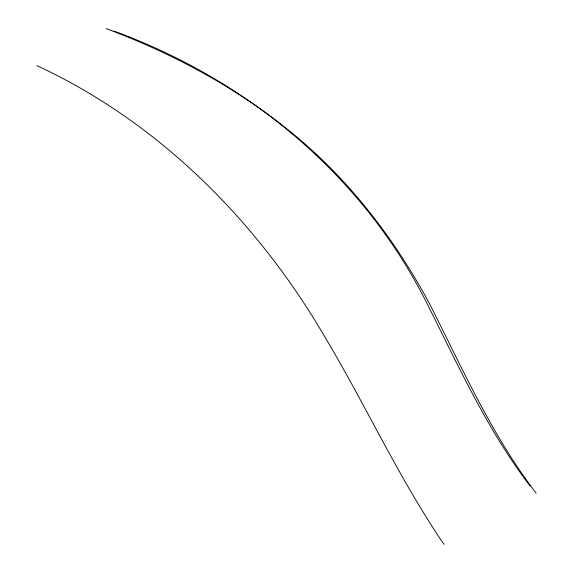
<?xml version="1.0" encoding="UTF-8"?>
<svg xmlns="http://www.w3.org/2000/svg" width="573" height="573" viewBox="0 0 573 573"><rect width="100%" height="100%" fill="white"/><g stroke="black" fill="none" stroke-linecap="round" stroke-linejoin="round"><path stroke-width="0.86" d="M106.198 28.65C181.376 56.727 252.922 96.515 312.478 150.692C360.281 194.383 399.152 247.221 429.764 304.141C462.425 368.675 491.906 435.394 536.163 493.195M113.783 30.978C246.204 79.583 360.209 173.06 424.915 299.342C457.19 363.017 486.355 428.84 530.046 485.868M36.837 65.601C159.136 122.271 257.692 221.679 325.142 337.375C365.939 405.684 399.044 478.498 443.982 544.35"/></g></svg>
